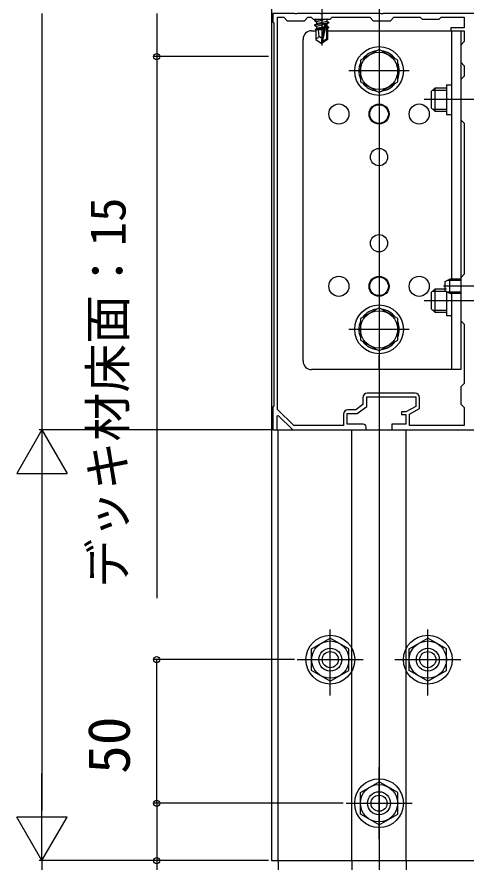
# Model space of a CAD drawing. Units: millimetres, scale not verified. Extents: x -875 to 875, y -1305 to 1298.
# Drawn here: x -98.2 to 58.4, y 272.8 to 567.1 of the extents above; entities that cross this region are included whole.
import ezdxf
from ezdxf.enums import TextEntityAlignment as Align

# ---------------------------------------------------------------- set-up
doc = ezdxf.new("R2010")
doc.units = ezdxf.units.MM
doc.header["$LTSCALE"] = 8
for name, color, linetype in [('0-3_YKK_11', 7, 'Continuous'), ('0-5_YKK_12', 2, 'Continuous'), ('0-6_YKK_13', 4, 'Continuous'), ('0-7_YKK_D', 6, 'Continuous')]:
    doc.layers.add(name, color=color, linetype=linetype)
doc.styles.add('ＭＳ ゴシック', font='')
doc.styles.get('ＭＳ ゴシック').set_extended_font_data('MS Gothic')

msp = doc.modelspace()

# ---------------------------------------------------------------- linework, layer by layer
at = {"layer": '0-3_YKK_11'}
msp.add_line((40.6, 436.1), (23.9, 436.1), dxfattribs=at)
for points in [[(63, 568.3), (29.458, 568.3), (29.275, 568.18), (28.725, 568.18), (28.542, 568.3), (8.458, 568.3), (8.275, 568.18), (7.725, 568.18), (7.542, 568.3), (-0.542, 568.3), (-0.725, 568.18), (-1.275, 568.18), (-1.458, 568.3), (-9, 568.3), (-9, 565.3), (-8.7, 565)], [(-7.4, 430.443), (-7.4, 567), (-5.2, 567), (-4, 565.8), (2, 565.8), (3.2, 567), (4.3, 567), (5, 566.3), (11, 566.3), (11.7, 567), (24.8, 567), (26, 565.8), (32, 565.8), (33.2, 567), (42.3, 567), (43, 566.3), (49, 566.3), (49.7, 567), (57.7, 567), (57.7, 563.3), (53, 563.3), (53, 562.3), (57.7, 562.3), (57.7, 558.5), (56.5, 557.3), (56.5, 551.3), (57.7, 550.1), (57.7, 546.5), (56.5, 545.3), (56.5, 531.3), (57.7, 530.1), (57.7, 477.5), (56.5, 476.3), (56.5, 461.3), (57.7, 460.1), (57.7, 439.5), (56.5, 438.3), (56.5, 432.3), (57.7, 431.1), (57.7, 424.8)], [(-8.7, 565), (-8.7, 431.6), (-9, 431.3), (-9, 423.3), (-7.5, 423.3), (-7.5, 428.2), (-7.132, 428.354), (-2, 423.3), (23.5, 423.3), (23.5, 424.3)], [(22.5, 425.3), (16.9, 425.3), (16.9, 429), (20.4, 429), (23.7, 431.5), (23.7, 434.8), (40.8, 434.8), (40.8, 431.5), (37.3, 429.6), (35.8, 429.6), (35.8, 428.7), (37.3, 428.7), (37.3, 425.3), (32.5, 425.3), (32.5, 423.3), (59, 423.3)], [(22.4, 434.6), (22.4, 432.146), (19.963, 430.3), (17.1, 430.3)], [(57.7, 424.8), (38.6, 424.8), (38.6, 428.827), (42.1, 430.727), (42.1, 434.6)], [(15.6, 428.8), (15.6, 424.8), (-1.67, 424.8), (-7.4, 430.443)]]:
    msp.add_lwpolyline(points, dxfattribs=at)
for centre, radius, start, end in [((23.9, 434.6), 1.5, 90.00001, 179.99999), ((40.6, 434.6), 1.5, 0.00001, 89.99999), ((17.1, 428.8), 1.5, 90.00001, 179.99999), ((22.5, 424.3), 1, 0.00001, 89.99999)]:
    msp.add_arc(centre, radius, start, end, dxfattribs=at)
at = {"layer": '0-5_YKK_12'}
for p, q in [((28, 1015.3), (28, 64.3)), ((-9.5, 1001.3), (-9.5, 273.3)), ((-7.2, 423.3), (63.2, 423.3)), ((-7.2, 273.3), (-7.2, 423.3)), ((18.5, 273.3), (18.5, 423.3)), ((37.5, 273.3), (37.5, 423.3)), ((-9.5, 273.3), (65.5, 273.3)), ((-7.2, 273.3), (-7.2, 236.8)), ((18.5, 273.3), (18.5, 236.8)), ((37.5, 273.3), (37.5, 236.8))]:
    msp.add_line(p, q, dxfattribs=at)
at = {"layer": '0-6_YKK_13'}
for p, q in [((8, 578.244), (8, 557.171)), ((5.528, 565.943), (6.176, 566.317)), ((8.374, 566.3), (5.528, 565.826)), ((5.528, 565.943), (7.667, 566.3)), ((5.528, 565.943), (5.528, 565.826)), ((5.528, 565.826), (6.176, 565.452)), ((5.528, 564.296), (10.472, 565.12)), ((9.824, 565.493), (6.176, 564.669)), ((6.176, 565.452), (6.176, 564.669)), ((9.824, 566.276), (9.824, 565.493)), ((10.472, 565.12), (9.824, 565.493)), ((10.472, 565.12), (10.472, 565.002)), ((4.5, 562.3), (5.999, 562.3)), ((10.472, 565.002), (5.528, 564.178)), ((5.528, 564.296), (6.176, 564.669)), ((5.528, 564.296), (5.528, 564.178)), ((5.528, 564.178), (6.176, 563.804)), ((8.798, 563.283), (5.764, 562.784)), ((5.764, 562.784), (6.176, 563.021)), ((5.999, 562.672), (5.764, 562.784)), ((5.999, 562.672), (5.999, 559.229)), ((8.641, 562.589), (5.999, 562.589)), ((9.065, 564.457), (6.176, 563.804)), ((6.176, 563.804), (6.176, 563.021)), ((8.878, 563.632), (6.176, 563.021)), ((8.727, 562.97), (6.766, 562.589)), ((9.071, 564.48), (8, 559.771)), ((9.581, 564.601), (8.177, 558.424)), ((9.824, 563.845), (9.644, 563.805)), ((10.354, 563.54), (9.648, 563.423)), ((10.354, 563.286), (9.648, 563.149)), ((10.001, 562.589), (9.648, 562.589)), ((9.824, 564.628), (9.824, 563.845)), ((10.354, 563.54), (9.824, 563.845)), ((10.001, 563.082), (10.001, 559.229)), ((10.001, 562.3), (56.5, 562.3)), ((10.354, 563.54), (10.354, 563.286)), ((28, 562.3), (28, 557.3)), ((53.3, 562.3), (53.3, 475.8)), ((56.5, 562.3), (56.5, 444.3)), ((1.5, 447.3), (1.5, 559.3)), ((7.176, 560.235), (5.999, 559.229)), ((5.999, 559.229), (7.823, 557.998)), ((8, 559.771), (7.823, 557.998)), ((8, 559.771), (8, 557.998)), ((10.001, 559.229), (8.177, 557.998)), ((10.001, 559.229), (9.648, 559.417)), ((7.823, 557.998), (8.177, 557.998)), ((8.177, 558.424), (8.177, 557.998)), ((28, 558.8), (28, 537.8)), ((38.5, 548.3), (17.5, 548.3)), ((46.2, 541.1), (47.4, 542.3)), ((46.752, 541.652), (51.5, 541.652)), ((51.5, 542.3), (47.4, 542.3)), ((47.4, 542.3), (47.4, 534.3)), ((51.5, 543.5), (51.5, 533.1)), ((51.5, 543.5), (53.3, 543.5)), ((46.2, 541.1), (46.2, 535.5)), ((70.2, 538.3), (43.7, 538.3)), ((46.2, 535.5), (47.4, 534.3)), ((46.752, 534.948), (51.5, 534.948)), ((47.4, 534.3), (51.5, 534.3)), ((51.5, 533.1), (53.3, 533.1)), ((51, 475), (52.7, 475.8)), ((51, 471.6), (51, 475)), ((56.5, 475.367), (51.78, 475.367)), ((56.5, 475.8), (52.7, 475.8)), ((52.7, 470.8), (52.7, 475.8)), ((46.2, 471.1), (47.4, 472.3)), ((46.2, 471.1), (46.2, 465.5)), ((46.752, 471.652), (51.5, 471.652)), ((51.5, 472.3), (47.4, 472.3)), ((47.4, 472.3), (47.4, 464.3)), ((64.5, 473.3), (50.5, 473.3)), ((52.7, 470.8), (51, 471.6)), ((51.5, 471.365), (51.5, 463.1)), ((56.5, 471.233), (51.78, 471.233)), ((28, 468.8), (28, 447.8)), ((70.2, 468.3), (43.7, 468.3)), ((56.5, 470.8), (52.7, 470.8)), ((53.3, 470.8), (53.3, 444.3)), ((46.2, 465.5), (47.4, 464.3)), ((46.752, 464.948), (51.5, 464.948)), ((47.4, 464.3), (51.5, 464.3)), ((51.5, 463.1), (53.3, 463.1)), ((38.5, 458.3), (17.5, 458.3)), ((28, 444.3), (28, 449.3)), ((56.5, 444.3), (4.5, 444.3)), ((11, 330.794), (11, 353.806)), ((45, 330.794), (45, 353.806)), ((-0.5, 343.3), (22.5, 343.3)), ((33.5, 343.3), (56.5, 343.3)), ((28, 280.794), (28, 305.806)), ((16.5, 293.3), (39.5, 293.3))]:
    msp.add_line(p, q, dxfattribs=at)
for points in [[(9.866, 566.3), (9.824, 566.276), (6.176, 565.452)], [(8, 559.645), (7.176, 560.235), (6.941, 562.589)], [(9.648, 564.415), (9.648, 559.417), (8.177, 558.424)], [(10.472, 565.002), (9.824, 564.628), (9.599, 564.577)], [(10.354, 563.286), (9.824, 562.98), (9.648, 562.94)], [(11, 335.794), (4.5, 339.547), (4.5, 347.053), (11, 350.806)], [(11, 335.794), (17.5, 339.547), (17.5, 347.053), (11, 350.806)], [(45, 335.794), (38.5, 339.547), (38.5, 347.053), (45, 350.806)], [(45, 335.794), (51.5, 339.547), (51.5, 347.053), (45, 350.806)], [(28, 285.794), (21.5, 289.547), (21.5, 297.053), (28, 300.806)], [(28, 285.794), (34.5, 289.547), (34.5, 297.053), (28, 300.806)]]:
    msp.add_lwpolyline(points, dxfattribs=at)
for points in [[(28, 555.806), (21.5, 552.053), (21.5, 544.547), (28, 540.794), (34.5, 544.547), (34.5, 552.053)], [(28, 465.806), (21.5, 462.053), (21.5, 454.547), (28, 450.794), (34.5, 454.547), (34.5, 462.053)]]:
    msp.add_lwpolyline(points, close=True, dxfattribs=at)
for centre, radius in [((28, 548.3), 8.5), ((28, 548.3), 6.5), ((14, 533.3), 3.5), ((28, 533.3), 3.5), ((28, 533.3), 3.25), ((42, 533.3), 3.5), ((28, 518.3), 3), ((28, 488.3), 3), ((14, 473.3), 3.5), ((28, 473.3), 3.5), ((42, 473.3), 3.5), ((28, 473.3), 3.25), ((28, 458.3), 8.5), ((28, 458.3), 6.5), ((11, 343.3), 8.5), ((45, 343.3), 8.5), ((11, 343.3), 6.5), ((11, 343.3), 4), ((45, 343.3), 6.5), ((45, 343.3), 4), ((11, 343.3), 2.8), ((45, 343.3), 2.8), ((28, 293.3), 8.5), ((28, 293.3), 6.5), ((28, 293.3), 4), ((28, 293.3), 2.8)]:
    msp.add_circle(centre, radius, dxfattribs=at)
for centre, radius, start, end in [((4.5, 559.3), 3, 90, 180), ((9.356, 564.415), 0.292, 0, 167.19096), ((28, 548.3), 7.05, 97.21814, 142.78186), ((28, 548.3), 7.05, 37.21814, 82.78186), ((28, 548.3), 7.05, 157.21814, 202.78186), ((28, 548.3), 7.05, 337.21814, 22.78186), ((28, 548.3), 7.05, 217.21814, 262.78186), ((28, 548.3), 7.05, 277.21814, 322.78186), ((28, 458.3), 7.05, 97.21814, 142.78186), ((28, 458.3), 7.05, 37.21814, 82.78186), ((28, 458.3), 7.05, 157.21814, 202.78186), ((28, 458.3), 7.05, 337.21814, 22.78186), ((28, 458.3), 7.05, 217.21814, 262.78186), ((28, 458.3), 7.05, 277.21814, 322.78186), ((4.5, 447.3), 3, 180, 270)]:
    msp.add_arc(centre, radius, start, end, dxfattribs=at)
at = {"layer": '0-7_YKK_D'}
for p, q in [((-89.5, 568.3), (-89.5, 423.3)), ((-89.5, 568.3), (-89.5, 564)), ((-49.5, 568.3), (-49.5, 564)), ((-10.5, 553.3), (-50.5, 553.3)), ((-89.5, 423.3), (-98.25, 408.145)), ((-9.7, 423.3), (-90.5, 423.3)), ((-9.7, 423.3), (-90.5, 423.3)), ((-89.5, 423.3), (-80.75, 408.145)), ((-89.5, 423.3), (-89.5, 392.989)), ((-98.25, 408.145), (-80.75, 408.145)), ((-89.5, 405.8), (-89.5, 290.8)), ((-1.5, 343.3), (-50.5, 343.3)), ((-49.5, 293.3), (-49.5, 343.3)), ((-89.5, 273.3), (-89.5, 303.611)), ((15.5, 293.3), (-50.5, 293.3)), ((15.5, 293.3), (-50.5, 293.3)), ((-89.5, 273.3), (-98.25, 288.455)), ((-80.75, 288.455), (-98.25, 288.455)), ((-89.5, 273.3), (-80.75, 288.455)), ((-10.5, 273.3), (-90.5, 273.3)), ((-10.5, 273.3), (-90.5, 273.3)), ((-89.5, 273.3), (-89.5, 151.8)), ((-10.5, 273.3), (-50.5, 273.3))]:
    msp.add_line(p, q, dxfattribs=at)
for points in [[(-49.5, 568.3), (-49.5, 553.3), (-49.5, 364.75)], [(-49.5, 293.3), (-49.5, 273.3), (-49.5, 232.409)]]:
    msp.add_lwpolyline(points, dxfattribs=at)
for centre in [(-49.5, 553.3), (-49.5, 343.3), (-49.5, 293.3), (-49.5, 293.3), (-49.5, 273.3)]:
    msp.add_circle(centre, 1.075, dxfattribs=at)

# ---------------------------------------------------------------- texts
at = {"layer": '0-7_YKK_D', "style": 'ＭＳ ゴシック'}
for s, height, p in [('デッキ材床面：15', 12.46, (-56.625, 368.301)), ('50', 14.66, (-54.5, 303.527))]:
    msp.add_text(s, height=height, rotation=90, dxfattribs=at).set_placement(p, align=Align.BOTTOM_LEFT)

doc.saveas('drawing.dxf')
